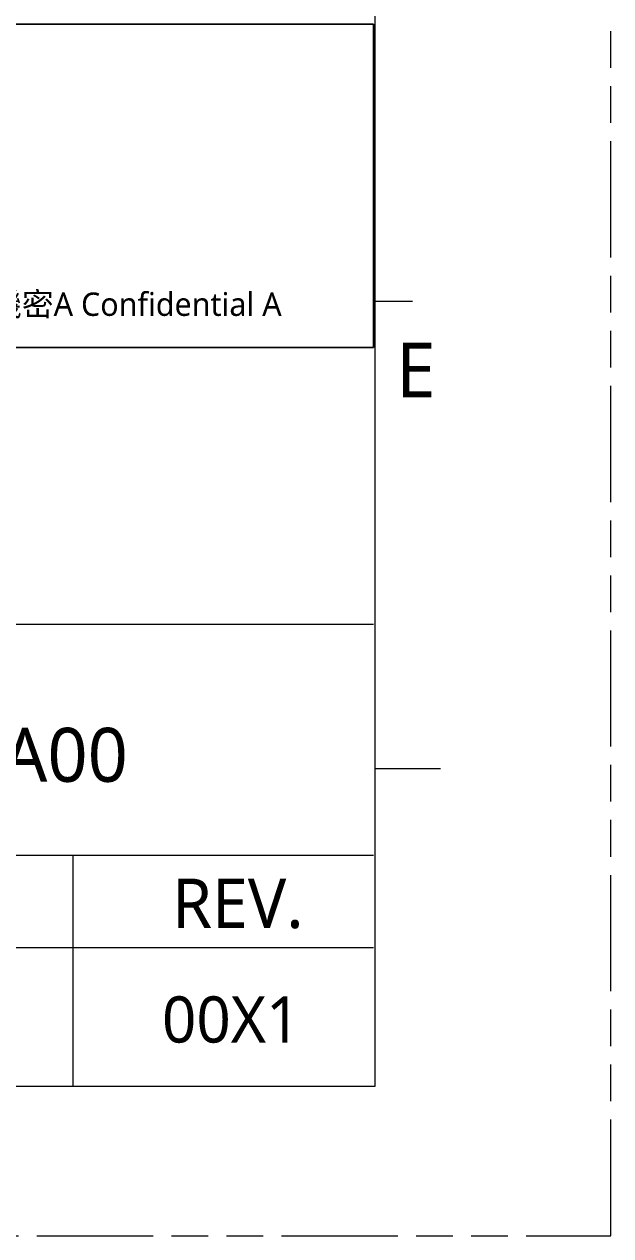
# Model space of a CAD drawing. Extents: x 726 to 3150, y -650 to 148.
# Drawn here: x 3101.9 to 3149.9, y -650.3 to -551.2 of the extents above; entities that cross this region are included whole.
import ezdxf

# ---------------------------------------------------------------- set-up
doc = ezdxf.new("R2010")
doc.units = 0
doc.linetypes.add('PHANTOM', pattern=[29.5, 9.5, -1.5, 3, -1.5, 3, -1.5, 9.5])
doc.layers.get('0').update_dxf_attribs({"lineweight": 5})
doc.layers.add('0PAPERF', color=2, linetype='PHANTOM', lineweight=5, plot=False)
doc.layers.add('OUTLINE', color=1, linetype='Continuous')
doc.layers.add('鵬鼎', color=5, linetype='Continuous')
doc.styles.get("Standard").update_dxf_attribs({"font": 'txt.shx'})

msp = doc.modelspace()

# ---------------------------------------------------------------- linework, layer by layer
for p, q in [((3130.591, -638.023), (3130.591, -229.872)), ((3130.467, -551.179), (3011.529, -551.179)), ((3130.467, -577.609), (3130.467, -551.179)), ((3130.591, -573.819), (3133.648, -573.819)), ((3011.529, -577.609), (3130.467, -577.609)), ((3130.591, -612.036), (3135.941, -612.036)), ((2540.53, -638.023), (3130.591, -638.023))]:
    msp.add_line(p, q)
at = {"color": 0}
for p, q in [((3130.467, -577.609), (2919.023, -577.609)), ((3130.467, -600.264), (2919.023, -600.264)), ((3130.467, -619.143), (3011.529, -619.143)), ((3105.924, -638.021), (3105.924, -619.143)), ((3130.467, -626.694), (3056.839, -626.694))]:
    msp.add_line(p, q, dxfattribs=at)
msp.add_lwpolyline([(2919.023, -551.179), (3130.467, -551.179), (3130.467, -577.609), (2919.023, -577.609)], close=True, dxfattribs=at)
at = {"layer": '0PAPERF'}
for p, q in [((3149.857, -650.252), (3149.857, -206.933)), ((2522.948, -650.252), (3149.857, -650.252))]:
    msp.add_line(p, q, dxfattribs=at)

# ---------------------------------------------------------------- texts
at = {"color": 2, "insert": (3099.114, -573.119), "char_height": 1.91018, "width": 24.9468, "attachment_point": 1}
msp.add_mtext('{\\fMicrosoft JhengHei|b0|i0|c136|p18;\\C1;機密A Confidential A}', dxfattribs=at)
at = {"color": 0}
for s, insert, char_height, width, attachment_point in [('{\\fMicrosoft JhengHei|b0|i0|c136|p18;A12-0000-F0NW0322A00}', (3077.154, -610.956), 4.41244, 74.51525, 5), ('{\\fMicrosoft JhengHei|b0|i0|c136|p0;REV.}', (3114.003, -621.043), 4.03295, 20.53586, 1)]:
    msp.add_mtext(s, dxfattribs=dict(at, insert=insert, char_height=char_height, width=width, attachment_point=attachment_point))
at = {"layer": 'OUTLINE', "color": 2, "linetype": 'Continuous', "lineweight": 0, "insert": (3113.179, -630.679), "char_height": 3.77502, "width": 9.15028, "attachment_point": 1}
msp.add_mtext('{\\fMicrosoft JhengHei|b0|i0|c136|p0;\\C0;00X1}', dxfattribs=at)
at = {"layer": '鵬鼎', "insert": (3132.3, -577.216), "char_height": 4.48555, "width": 8.46083, "attachment_point": 1}
msp.add_mtext('{\\fMicrosoft JhengHei|b0|i0|c136|p0;\\C0;E}', dxfattribs=at)

doc.saveas('drawing.dxf')
